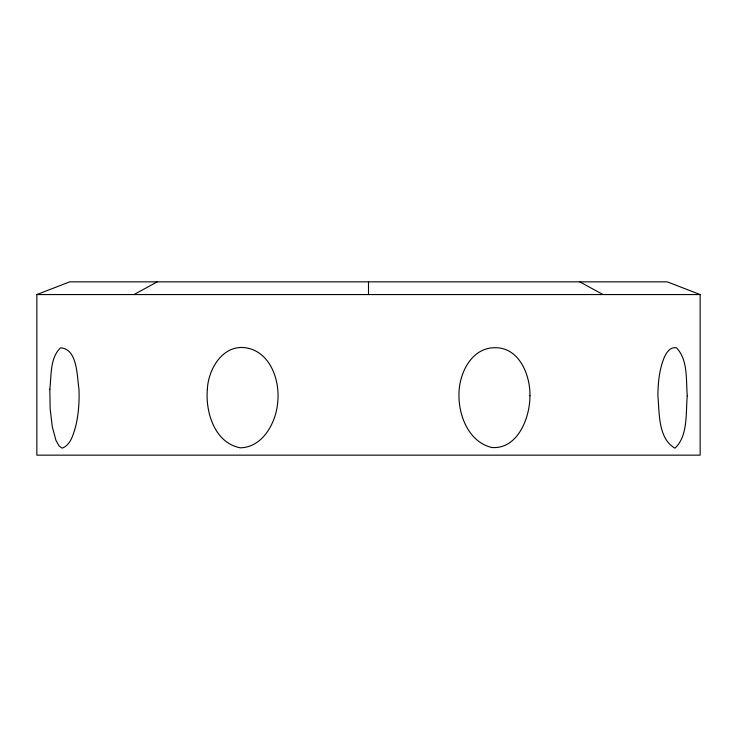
<?xml version="1.0" encoding="UTF-8"?>
<svg xmlns="http://www.w3.org/2000/svg" width="737" height="737" viewBox="0 0 737 737"><rect width="100%" height="100%" fill="white"/><g stroke="black" fill="none" stroke-linecap="round" stroke-linejoin="round"><path stroke-width="1.11" d="M133.987 294.56L157.239 281.847M36.85 294.56L69.729 281.847L667.271 281.847L700.15 294.56L700.15 455.153L36.85 455.153L36.85 294.56L700.15 294.56M579.761 281.847L603.013 294.56M368.5 281.847L368.5 294.56M49.83 389.228L50.144 408.805L52.281 426.723L55.911 440.247L58.896 445.765L62.092 448.17C70.798 445.065 73.138 434.59 75.598 426.723C78.573 414.48 79.458 401.794 78.97 389.228C76.97 376.976 77.763 348.629 60.48 347.873C49.84 358.118 51.489 375.575 49.83 389.228M687.271 395.76C685.65 412.342 688.303 436.046 674.908 448.17C657.966 438.404 659.486 412.775 657.883 395.76C658.067 382.567 659.247 369.025 664.544 356.8C666.635 352.148 670.67 346.501 676.52 347.873C688.247 360.052 685.88 380.016 687.271 395.76M207.364 389.228C205.282 412.158 214.716 442.974 240.29 447.82C262.906 447.341 276.062 422.55 277.711 402.319C280.078 380.605 270.534 352.083 246.342 347.873C223.016 344.013 208.285 368.896 207.364 389.228M529.931 395.76C530.096 417.28 517.927 449.349 492.03 447.516C469.478 442.44 458.948 416.902 458.976 395.76C458.368 374.571 471.118 347.228 495.421 347.726C519.327 347.606 530.391 375.299 529.931 395.76"/></g></svg>
